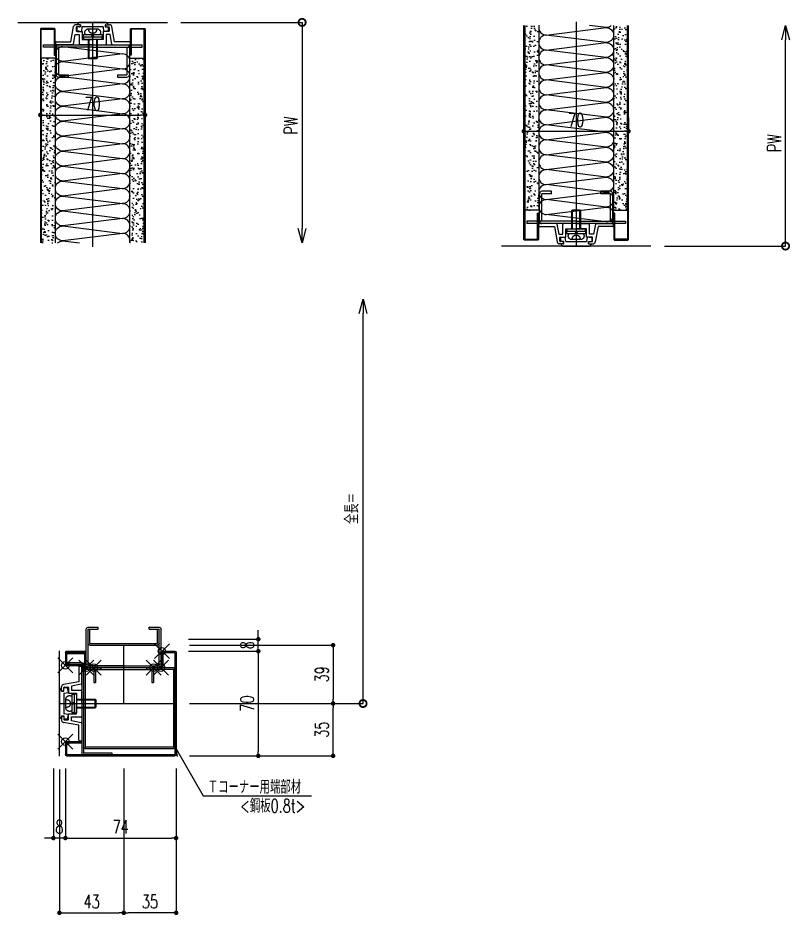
# Model space of a CAD drawing. Extents: x 21 to 47673, y 9 to 26406.
# Drawn here: x 2163 to 2679, y 21468 to 22069 of the extents above; entities that cross this region are included whole.
import ezdxf

# ---------------------------------------------------------------- set-up
doc = ezdxf.new("R2010")
doc.units = 0
doc.header["$LTSCALE"] = 10
doc.header["$PDMODE"] = 35
doc.header["$PDSIZE"] = 5
doc.linetypes.add('HIDDEN', pattern=[9.525, 6.35, -3.175])
for name, color, linetype in [('_P15_製品寸法', 9, 'Continuous'), ('_基準', 1, 'Continuous'), ('_文字', 3, 'Continuous'), ('_製品', 4, 'Continuous'), ('_製品寸法', 9, 'Continuous')]:
    doc.layers.add(name, color=color, linetype=linetype)
doc.styles.add('OKAMURA', font='simplex8.shx', dxfattribs={"width": 0.7, "bigfont": 'BIGFONT.shx'})
doc.dimstyles.new('OKAMURA-003', dxfattribs={"dimscale": 3, "dimtxt": 3, "dimasz": 1, "dimexe": 0, "dimexo": 3, "dimgap": 1, "dimtad": 1, "dimdec": 3, "dimdsep": 46, "dimtxsty": 'OKAMURA', "dimblk1": 'DOT', "dimblk2": 'DOT', "dimsah": 1, "dimcen": 0, "dimclrd": 9, "dimclre": 9, "dimclrt": 3, "dimadec": 0, "dimazin": 0, "dimtfac": 1, "dimtdec": 3, "dimtix": 1, "dimtmove": 2, "dimatfit": 3, "dimldrblk": 'NONE', "dimfxl": 0, "dimtolj": 1, "dimarcsym": 0})
pattern_1 = [(37.5, (-3475.263, 4866.6654), (-0.160003, 4.8941324), [0, -3.8608, 0, -4.318, 0, -4.1275]), (7.5, (-3475.263, 4866.6654), (4.495233, 7.168251), [0, -2.0828, 0, -3.4798, 0, -1.3335]), (327.5, (-3478.387, 4866.6654), (7.9099237, 0.0143718), [0, -1.27, 0, -4.572, 0, -5.969]), (317.5, (-3478.387, 4866.6654), (7.6355645, 2.229293), [0, -0.635, 0, -2.9972, 0, -3.429])]

# ---------------------------------------------------------------- blocks, each defined once
blk = doc.blocks.new('A$C72ED3FC6')
at = {"layer": '_製品'}
for p, q in [((12.8, 12.5), (14.4, 12.5)), ((12.8, 12.5), (12.8, 0)), ((14.4, 12.5), (14.4, 0)), ((16, 12.5), (14.4, 12.5)), ((16, 12.5), (16, 0)), ((0.5, 9.25), (0, 8.75)), ((12.8, 8.75), (0, 8.75)), ((0, 8.75), (0, 3.75)), ((12.8, 9.25), (0.5, 9.25)), ((0.5, 3.25), (0.5, 9.25)), ((14.4, 7.17), (16, 6.25)), ((14.4, 6.25), (16, 5.33)), ((12.8, 3.75), (0, 3.75)), ((0, 3.75), (0.5, 3.25)), ((12.8, 3.25), (0.5, 3.25)), ((14.4, 0), (12.8, 0)), ((14.4, 0), (16, 0))]:
    blk.add_line(p, q, dxfattribs=at)
at = {"layer": '_製品', "linetype": 'HIDDEN', "ltscale": 0.5}
blk.add_line((20, 3.75), (20, 8.75), dxfattribs=at)
for centre, radius, start, end in [((17.54, 9.05), 2.48, 353.07269, 128.21191), ((19.36, 6.46), 2.37, 74.41132, 185.19995), ((19.36, 6.04), 2.37, 174.80017, 285.58872), ((17.54, 3.45), 2.48, 231.78809, 6.92735)]:
    blk.add_arc(centre, radius, start, end, dxfattribs=at)
blk = doc.blocks.new('A$C46606B5D')
at = {"layer": '_製品'}
for p, q in [((0, 17.8), (0.5, 21)), ((0.5, 21), (3, 21)), ((3, 18.75), (3, 21)), ((4.5, 18.75), (3, 18.75)), ((4.5, 18.75), (4.5, 20.5)), ((4.5, 20.5), (5, 20.5)), ((6, 19.5), (5, 20.5)), ((6, 19.5), (6, 1.5)), ((3, 17.5), (0, 17.8)), ((3, 17.5), (3, 3.5)), ((0, 3.2), (3, 3.5)), ((0.5, 0), (0, 3.2)), ((0.5, 0), (3, 0)), ((3, 2.25), (3, 0)), ((4.5, 2.25), (3, 2.25)), ((4.5, 2.25), (4.5, 0.5)), ((4.5, 0.5), (5, 0.5)), ((6, 1.5), (5, 0.5))]:
    blk.add_line(p, q, dxfattribs=at)
blk = doc.blocks.new('A$C79397D4C')
at = {"layer": '_製品'}
for p, q in [((23, 99), (23, 79.2)), ((24, 100), (26, 100)), ((27, 76.6), (27, 99)), ((0, 67.6), (0, 72.6)), ((23, 79.2), (2.5, 75.5)), ((26.2, 75.7), (13, 73.3)), ((13, 73.3), (13, 68)), ((0.6, 67), (2.4, 67)), ((3, 67.6), (3, 71.4)), ((3.6, 72), (8.4, 72)), ((9, 71.4), (9, 64)), ((9, 64), (20, 64)), ((13, 68), (26, 68)), ((20, 64), (20, 50.6)), ((27, 50.6), (27, 67)), ((20, 50.6), (20.6, 50)), ((20, 50.6), (20.6, 50)), ((20, 49.4), (20.6, 50)), ((20, 49.4), (20.6, 50)), ((20, 36), (20, 49.4)), ((27, 50.6), (26.4, 50)), ((27, 50.6), (26.4, 50)), ((27, 49.4), (26.4, 50)), ((27, 49.4), (26.4, 50)), ((27, 49.4), (27, 33)), ((0, 32.4), (0, 27.4)), ((0.6, 33), (2.4, 33)), ((23, 20.8), (2.5, 24.5)), ((3, 32.4), (3, 28.6)), ((3.6, 28), (8.4, 28)), ((9, 36), (20, 36)), ((9, 28.6), (9, 36)), ((13, 26.7), (13, 32)), ((13, 32), (26, 32)), ((26.2, 24.3), (13, 26.7)), ((23, 1), (23, 20.8)), ((27, 23.4), (27, 1)), ((24, 0), (26, 0))]:
    blk.add_line(p, q, dxfattribs=at)
for centre, radius, start, end in [((24, 99), 1, 90, 180), ((26, 99), 1, 0, 90), ((3, 72.6), 3, 100, 180), ((26, 76.6), 1, 280, 0), ((0.6, 67.6), 0.6, 180, 270), ((2.4, 67.6), 0.6, 270, 360), ((3.6, 71.4), 0.6, 90, 180), ((8.4, 71.4), 0.6, 0, 90), ((26, 67), 1, 0, 90), ((0.6, 32.4), 0.6, 90, 180), ((3, 27.4), 3, 180, 260), ((2.4, 32.4), 0.6, 0, 90), ((3.6, 28.6), 0.6, 180, 270), ((8.4, 28.6), 0.6, 270, 0), ((26, 33), 1, 270, 0), ((26, 23.4), 1, 0, 80), ((24, 1), 1, 180, 270), ((26, 1), 1, 270, 0)]:
    blk.add_arc(centre, radius, start, end, dxfattribs=at)
blk = doc.blocks.new('P15L用部材')
at = {"layer": '_製品', "color": 0, "linetype": 'ByBlock'}
for p, q in [((-35, 38.2), (-35, 25.5)), ((-34.2, 39), (-26.3, 39)), ((-34.2, 38.2), (-26.3, 38.2)), ((-34.2, 38.2), (-34.2, 25.5)), ((-33.4, 38.2), (-33.4, 26.3)), ((-27.5, 38.2), (-27.5, 28)), ((-27.5, 38.2), (-26.3, 38.2)), ((-26.3, 38.2), (-26.3, 28)), ((-26.3, 38.2), (-26.3, 28)), ((-25.5, 38.2), (-25.5, 28)), ((25.5, 38.2), (25.5, 28)), ((26.3, 39), (34.2, 39)), ((26.3, 38.2), (34.2, 38.2)), ((26.3, 38.2), (26.3, 28)), ((34.2, 38.2), (34.2, -34.2)), ((35, 38.2), (35, -34.2)), ((-25.2, 25), (-49.8, 25)), ((-35, 25.5), (-34.2, 25.5)), ((-33.4, 26.3), (-24, 26.3)), ((-33.4, 25.5), (-24, 25.5)), ((-26.3, 28), (33, 28)), ((-26.3, 28), (-25.5, 28)), ((-26.3, 26.8), (33, 26.8)), ((-24, 25.5), (-24, 26.3)), ((-24, 25.8), (-24, 15.2)), ((-23, 26.8), (29, 26.8)), ((-23, 25.8), (29, 25.8)), ((-23, 25.8), (-23, 22.7)), ((25.5, 28), (26.3, 28)), ((29, 25.8), (29, -33.2)), ((30, 25.8), (30, -33.2)), ((33, 26.8), (33, 8)), ((34.2, 26.8), (34.2, 8)), ((-51, 23.8), (-51, 17)), ((-49.8, 23.8), (-49.8, 17)), ((-25.2, 23.8), (-49.8, 23.8)), ((-40.2, 22.6), (-49.8, 22.6)), ((-40.2, 22.6), (-40.2, -22.6)), ((-39, 22.6), (-39, -22.6)), ((-25.2, 0), (-25.2, 23.8)), ((-24, 0), (-24, 23.8)), ((-24, 22.7), (-23, 22.7)), ((-24, 18.8), (-24, -18.8)), ((-22.8, 20), (-22.8, -18.8)), ((-22.8, 20), (-14, 20)), ((-22.8, 18.8), (-14, 18.8)), ((-14, 20), (-14, 18.8)), ((-49.8, 17), (-51, 17)), ((33, 8), (34.2, 8)), ((-25.2, 0), (-25.2, -23.8)), ((-24, 0), (-24, -23.8)), ((-51, -17), (-51, -23.8)), ((-49.8, -17), (-51, -17)), ((-49.8, -17), (-49.8, -23.8)), ((-24, -15.2), (-24, -33.2)), ((-40.2, -22.6), (-49.8, -22.6)), ((-25.2, -23.8), (-49.8, -23.8)), ((-24, -22.7), (-23, -22.7)), ((-23, -22.7), (-23, -33.2)), ((-22.8, -18.8), (-14, -18.8)), ((-22.8, -20), (-14, -20)), ((-14, -18.8), (-14, -20)), ((-25.2, -25), (-49.8, -25)), ((-35, -26.3), (-35, -34.2)), ((-24, -25.5), (-34.2, -25.5)), ((-34.2, -26.3), (-34.2, -34.2)), ((-24, -26.3), (-34.2, -26.3)), ((-24, -25.5), (-24, -26.3)), ((-34.2, -34.2), (34.2, -34.2)), ((-34.2, -35), (34.2, -35)), ((-23, -33.2), (29, -33.2)), ((-23, -34.2), (29, -34.2))]:
    blk.add_line(p, q, dxfattribs=at)
at = {"layer": '_製品', "color": 0, "linetype": 'HIDDEN'}
for p, q in [((-23, 22.7), (-23, 15.2)), ((-24, 15.2), (-23, 15.2)), ((-24, -15.2), (-23, -15.2)), ((-23, -15.2), (-23, -22.7))]:
    blk.add_line(p, q, dxfattribs=at)
at = {"layer": '_製品', "color": 0, "linetype": 'ByBlock'}
for centre, radius, start, end in [((-34.2, 38.2), 0.8, 90, 180), ((-26.3, 38.2), 0.8, 0, 90), ((26.3, 38.2), 0.8, 90, 180), ((34.2, 38.2), 0.8, 0, 90), ((-49.8, 23.8), 1.2, 90, 180), ((-33.4, 26.3), 0.8, 180, 270), ((-26.3, 28), 1.2, 180, 270), ((-25.2, 23.8), 1.2, 0, 90), ((-23, 25.8), 1, 90, 180), ((29, 25.8), 1, 0, 90), ((33, 26.8), 1.2, 0, 90), ((-40.2, 22.6), 1.2, 360, 90), ((-22.8, 18.8), 1.2, 90, 180), ((-49.8, -23.8), 1.2, 180, 270), ((-40.2, -22.6), 1.2, 270, 0), ((-25.2, -23.8), 1.2, 270, 0), ((-22.8, -18.8), 1.2, 180, 270), ((-34.2, -26.3), 0.8, 90, 180), ((-34.2, -34.2), 0.8, 180, 270), ((-23, -33.2), 1, 180, 270), ((29, -33.2), 1, 270, 0), ((34.2, -34.2), 0.8, 270, 0)]:
    blk.add_arc(centre, radius, start, end, dxfattribs=at)
for p in [(-25.5, 39), (25.5, 39), (-24, 25), (-24, 20), (-24, -20), (-35, -25.5), (-24, -25)]:
    blk.add_point(p, dxfattribs=at)
blk = doc.blocks.new('P15_BASE_SS_BLK70_L_OTHER_LINE')
at = {"layer": '_製品', "xscale": -1, "rotation": 90}
blk.add_blockref('P15L用部材', (0, 0), dxfattribs=at)
at = {"layer": '_製品', "xscale": 0.5, "yscale": 0.5, "zscale": 0.5}
blk.add_blockref('A$C79397D4C', (-41.5, -25), dxfattribs=at)
at = {"layer": '_製品', "xscale": -1}
for name, p in [('A$C46606B5D', (-37, -10.5)), ('A$C72ED3FC6', (-18.7, -6.25))]:
    blk.add_blockref(name, p, dxfattribs=at)
blk = doc.blocks.new('_DOT')
at = {"color": 0, "linetype": 'ByBlock'}
blk.add_line((-0.5, 0), (-1, 0), dxfattribs=at)
at = {"color": 0, "linetype": 'ByBlock', "const_width": 0.5}
blk.add_lwpolyline([(-0.25, 0, 1), (0.25, 0, 1)], format="xyb", close=True, dxfattribs=at)
blk = doc.blocks.new('*D1917')
at = {"layer": '_製品寸法', "color": 9, "lineweight": -2, "transparency": 16777216}
for p, q in [((44, 39), (140, 39)), ((140, 36), (140, 3)), ((44, 0), (140, 0))]:
    blk.add_line(p, q, dxfattribs=at)
at = {"layer": 'Defpoints', "color": 0, "transparency": 16777216}
for p in [(35, 39), (35, 0), (140, 0)]:
    blk.add_point(p, dxfattribs=at)
at = {"layer": '_製品寸法', "color": 9, "lineweight": -2, "transparency": 16777216, "xscale": 3, "yscale": 3, "zscale": 3}
for p, rotation in [((140, 39), 90), ((140, 0), 270)]:
    blk.add_blockref('_DOT', p, dxfattribs=dict(at, rotation=rotation))
at = {"layer": '_製品寸法', "color": 3, "transparency": 16777216, "insert": (132.5, 19.5), "char_height": 9, "attachment_point": 5, "rotation": 90, "style": 'OKAMURA'}
blk.add_mtext('\\A1;39', dxfattribs=at)
blk = doc.blocks.new('_None')
blk = doc.blocks.new('*D1918')
at = {"layer": '_製品寸法', "color": 9, "lineweight": -2, "transparency": 16777216}
for p, q in [((-43, -44.2), (-43, -140)), ((0, -43.4), (0, -140)), ((-40, -140), (-3, -140))]:
    blk.add_line(p, q, dxfattribs=at)
at = {"layer": 'Defpoints', "color": 0, "transparency": 16777216}
for p in [(-43, -35.2), (0, -34.4), (0, -140)]:
    blk.add_point(p, dxfattribs=at)
at = {"layer": '_製品寸法', "color": 9, "lineweight": -2, "transparency": 16777216, "xscale": 3, "yscale": 3, "zscale": 3, "rotation": 180}
blk.add_blockref('_DOT', (-43, -140), dxfattribs=at)
at = {"layer": '_製品寸法', "color": 9, "lineweight": -2, "transparency": 16777216, "xscale": 3, "yscale": 3, "zscale": 3}
blk.add_blockref('_DOT', (0, -140), dxfattribs=at)
at = {"layer": '_製品寸法', "color": 3, "transparency": 16777216, "insert": (-21.5, -132.5), "char_height": 9, "attachment_point": 5, "style": 'OKAMURA'}
blk.add_mtext('\\A1;43', dxfattribs=at)
blk = doc.blocks.new('*D1919')
at = {"layer": '_製品寸法', "color": 9, "lineweight": -2, "transparency": 16777216}
for p, q in [((-39, -43.4), (-39, -90)), ((35, -43.4), (35, -90)), ((-36, -90), (32, -90))]:
    blk.add_line(p, q, dxfattribs=at)
at = {"layer": 'Defpoints', "color": 0, "transparency": 16777216}
for p in [(-39, -34.4), (35, -34.4), (35, -90)]:
    blk.add_point(p, dxfattribs=at)
at = {"layer": '_製品寸法', "color": 9, "lineweight": -2, "transparency": 16777216, "xscale": 3, "yscale": 3, "zscale": 3, "rotation": 180}
blk.add_blockref('_DOT', (-39, -90), dxfattribs=at)
at = {"layer": '_製品寸法', "color": 9, "lineweight": -2, "transparency": 16777216, "xscale": 3, "yscale": 3, "zscale": 3}
blk.add_blockref('_DOT', (35, -90), dxfattribs=at)
at = {"layer": '_製品寸法', "color": 3, "transparency": 16777216, "insert": (-2, -82.5), "char_height": 9, "attachment_point": 5, "style": 'OKAMURA'}
blk.add_mtext('\\A1;74', dxfattribs=at)
blk = doc.blocks.new('*D1920')
at = {"layer": '_製品寸法', "color": 9, "lineweight": -2, "transparency": 16777216}
for p, q in [((0, -43.4), (0, -140)), ((35, -43.4), (35, -140)), ((32, -140), (3, -140))]:
    blk.add_line(p, q, dxfattribs=at)
at = {"layer": 'Defpoints', "color": 0, "transparency": 16777216}
for p in [(0, -34.4), (35, -34.4), (0, -140)]:
    blk.add_point(p, dxfattribs=at)
at = {"layer": '_製品寸法', "color": 9, "lineweight": -2, "transparency": 16777216, "xscale": 3, "yscale": 3, "zscale": 3, "rotation": 180}
blk.add_blockref('_DOT', (0, -140), dxfattribs=at)
at = {"layer": '_製品寸法', "color": 9, "lineweight": -2, "transparency": 16777216, "xscale": 3, "yscale": 3, "zscale": 3}
blk.add_blockref('_DOT', (35, -140), dxfattribs=at)
at = {"layer": '_製品寸法', "color": 3, "transparency": 16777216, "insert": (17.5, -132.5), "char_height": 9, "attachment_point": 5, "style": 'OKAMURA'}
blk.add_mtext('\\A1;35', dxfattribs=at)
blk = doc.blocks.new('*D1921')
at = {"layer": '_製品寸法', "color": 9, "lineweight": -2, "transparency": 16777216}
for p, q in [((44, 0), (140, 0)), ((140, -32), (140, -3)), ((44, -35), (140, -35))]:
    blk.add_line(p, q, dxfattribs=at)
at = {"layer": 'Defpoints', "color": 0, "transparency": 16777216}
for p in [(35, 0), (140, 0), (35, -35)]:
    blk.add_point(p, dxfattribs=at)
at = {"layer": '_製品寸法', "color": 9, "lineweight": -2, "transparency": 16777216, "xscale": 3, "yscale": 3, "zscale": 3}
for p, rotation in [((140, 0), 90), ((140, -35), 270)]:
    blk.add_blockref('_DOT', p, dxfattribs=dict(at, rotation=rotation))
at = {"layer": '_製品寸法', "color": 3, "transparency": 16777216, "insert": (132.5, -17.5), "char_height": 9, "attachment_point": 5, "rotation": 90, "style": 'OKAMURA'}
blk.add_mtext('\\A1;35', dxfattribs=at)
blk = doc.blocks.new('*D1922')
at = {"layer": '_製品寸法', "color": 9, "lineweight": -2, "transparency": 16777216}
for p, q in [((44, 35), (90, 35)), ((90, 32), (90, -32)), ((44, -35), (90, -35))]:
    blk.add_line(p, q, dxfattribs=at)
at = {"layer": 'Defpoints', "color": 0, "transparency": 16777216}
for p in [(35, 35), (35, -35), (90, -35)]:
    blk.add_point(p, dxfattribs=at)
at = {"layer": '_製品寸法', "color": 9, "lineweight": -2, "transparency": 16777216, "xscale": 3, "yscale": 3, "zscale": 3}
for p, rotation in [((90, 35), 90), ((90, -35), 270)]:
    blk.add_blockref('_DOT', p, dxfattribs=dict(at, rotation=rotation))
at = {"layer": '_製品寸法', "color": 3, "transparency": 16777216, "insert": (82.5, 0), "char_height": 9, "attachment_point": 5, "rotation": 90, "style": 'OKAMURA'}
blk.add_mtext('\\A1;70', dxfattribs=at)
blk = doc.blocks.new('*D1923')
at = {"layer": '_P15_製品寸法', "color": 9, "lineweight": -2, "transparency": 16777216}
for p, q in [((-47, -43.4), (-47, -90)), ((-39, -43.4), (-39, -90)), ((-50, -90), (-53, -90)), ((-39, -90), (-47, -90)), ((-36, -90), (-33, -90))]:
    blk.add_line(p, q, dxfattribs=at)
at = {"layer": 'Defpoints', "color": 0, "transparency": 16777216}
for p in [(-47, -34.4), (-39, -34.4), (-47, -90)]:
    blk.add_point(p, dxfattribs=at)
at = {"layer": '_P15_製品寸法', "color": 9, "lineweight": -2, "transparency": 16777216, "xscale": 3, "yscale": 3, "zscale": 3}
blk.add_blockref('_DOT', (-47, -90), dxfattribs=at)
at = {"layer": '_P15_製品寸法', "color": 9, "lineweight": -2, "transparency": 16777216, "xscale": 3, "yscale": 3, "zscale": 3, "rotation": 180}
blk.add_blockref('_DOT', (-39, -90), dxfattribs=at)
at = {"layer": '_P15_製品寸法', "color": 3, "transparency": 16777216, "insert": (-43, -82.5), "char_height": 9, "attachment_point": 5, "style": 'OKAMURA'}
blk.add_mtext('\\A1;8', dxfattribs=at)
blk = doc.blocks.new('*D1924')
at = {"layer": '_P15_製品寸法', "color": 9, "lineweight": -2, "transparency": 16777216}
for p, q in [((90, 46), (90, 49)), ((43.4, 43), (90, 43)), ((90, 35), (90, 43)), ((43.4, 35), (90, 35)), ((90, 32), (90, 29))]:
    blk.add_line(p, q, dxfattribs=at)
at = {"layer": 'Defpoints', "color": 0, "transparency": 16777216}
for p in [(34.4, 43), (90, 43), (34.4, 35)]:
    blk.add_point(p, dxfattribs=at)
at = {"layer": '_P15_製品寸法', "color": 9, "lineweight": -2, "transparency": 16777216, "xscale": 3, "yscale": 3, "zscale": 3}
for p, rotation in [((90, 43), 270), ((90, 35), 90)]:
    blk.add_blockref('_DOT', p, dxfattribs=dict(at, rotation=rotation))
at = {"layer": '_P15_製品寸法', "color": 3, "transparency": 16777216, "insert": (82.5, 39), "char_height": 9, "attachment_point": 5, "rotation": 90, "style": 'OKAMURA'}
blk.add_mtext('\\A1;8', dxfattribs=at)
blk = doc.blocks.new('_DotSmall')
at = {"color": 0, "const_width": 0.5}
blk.add_lwpolyline([(-0.0625, 0, 1), (0.0625, 0, 1)], format="xyb", close=True, dxfattribs=at)
blk = doc.blocks.new('_Open30')
at = {"color": 0, "linetype": 'ByBlock', "lineweight": -2}
for p, q in [((-1, 0.268), (0, 0)), ((0, 0), (-1, -0.268)), ((0, 0), (-1, 0))]:
    blk.add_line(p, q, dxfattribs=at)
blk = doc.blocks.new('*D1925')
at = {"layer": '_製品寸法', "color": 9, "lineweight": -2, "transparency": 16777216}
for p, q in [((160, 0), (160, 260.88)), ((44, 0), (160, 0))]:
    blk.add_line(p, q, dxfattribs=at)
at = {"layer": 'Defpoints', "color": 0, "transparency": 16777216}
for p in [(44.27, 270.48), (160, 270.48), (35, 0)]:
    blk.add_point(p, dxfattribs=at)
at = {"layer": '_製品寸法', "color": 9, "lineweight": -2, "transparency": 16777216, "xscale": 9.600000000000001, "yscale": 9.600000000000001, "zscale": 9.600000000000001}
for name, p, rotation in [('_Open30', (160, 270.48), 90), ('_DotSmall', (160, 0), 270)]:
    blk.add_blockref(name, p, dxfattribs=dict(at, rotation=rotation))
at = {"layer": '_製品寸法', "color": 3, "transparency": 16777216, "insert": (152.5, 130.44), "char_height": 9, "attachment_point": 5, "rotation": 90, "style": 'OKAMURA'}
blk.add_mtext('\\A1;全長＝', dxfattribs=at)
blk = doc.blocks.new('A$C098A5279')
at = {"layer": '_製品'}
for p, q in [((0, 0), (0, 66)), ((1.6, 66), (0, 66)), ((1.6, 33), (1.6, 66)), ((1.6, 57.5), (20, 57.5)), ((1.6, 55.9), (20, 55.9)), ((20, 49.5), (20, 55.9)), ((21.6, 49.5), (21.6, 55.9)), ((20, 49.5), (21.6, 49.5)), ((1.6, 33), (1.6, 0)), ((20, 16.5), (21.6, 16.5)), ((20, 10.1), (20, 16.5)), ((21.6, 10.1), (21.6, 16.5)), ((1.6, 10.1), (20, 10.1)), ((1.6, 8.5), (20, 8.5)), ((1.6, 0), (0, 0))]:
    blk.add_line(p, q, dxfattribs=at)
for centre, start, end in [((1.6, 55.9), 90.001, 180), ((20, 55.9), 0, 90), ((1.6, 10.1), 179.999, 270), ((20, 10.1), 270, 0)]:
    blk.add_arc(centre, 1.6, start, end, dxfattribs=at)
blk = doc.blocks.new('P15UG_BASE00')
at = {"xscale": -1}
blk.add_blockref('A$C098A5279', (-15, -33), dxfattribs=at)
at = {"xscale": -0.5, "yscale": 0.5, "zscale": 0.5}
blk.add_blockref('A$C79397D4C', (-1.5, -25), dxfattribs=at)
at = {"layer": '_製品'}
for name, p in [('A$C72ED3FC6', (-24.3, -6.25)), ('A$C46606B5D', (-6, -10.5))]:
    blk.add_blockref(name, p, dxfattribs=at)
blk = doc.blocks.new('BASE_P15NEUG')
at = {"layer": '_製品'}
h = blk.add_hatch(dxfattribs=at)
h.set_pattern_fill('AR-SAND', color=256, scale=0.1, style=0)
h.set_pattern_definition(pattern_1)
edge = h.paths.add_edge_path()
edge.add_line((-147.5, 24.9), (-24, 24.9))
edge.add_line((-24, 24.9), (-24, 34.4))
edge.add_line((-24, 34.4), (-147.5, 34.4))
h = blk.add_hatch(dxfattribs=at)
h.set_pattern_fill('AR-SAND', color=256, scale=0.1, style=0)
h.set_pattern_definition(pattern_1)
edge = h.paths.add_edge_path()
edge.add_line((-147.5, -24.9), (-24, -24.9))
edge.add_line((-24, -24.9), (-24, -34.4))
edge.add_line((-24, -34.4), (-147.5, -34.4))
for points in [[(-147.5, 34.4), (-4.6, 34.4), (-4.6, 25.8), (-22, 25.8), (-22, 25.2), (-4.6, 25.2, 0.414214), (-4, 25.8), (-4, 34.4, 0.414214), (-4.6, 35), (-147.5, 35)], [(-147.5, 24.8, -0.071068), (-146.1, 25), (-146.1, 25, -0.414214), (-141.1, 20), (-141.1, 20), (-146.1, -20), (-146.1, -20, 0.414214), (-141.1, -25), (-141.1, -25, 0.414214), (-136.1, -20), (-136.1, -20), (-141.1, 20)], [(-141.1, 20), (-141.1, 20, -0.414214), (-136.1, 25), (-136.1, 25, -0.414214), (-131.1, 20), (-131.1, 20), (-136.1, -20), (-136.1, -20, 0.414214), (-131.1, -25), (-131.1, -25, 0.414214), (-126.1, -20), (-126.1, -20), (-131.1, 20)], [(-131.1, 20), (-131.1, 20, -0.414214), (-126.1, 25), (-126.1, 25, -0.414214), (-121.1, 20), (-121.1, 20), (-126.1, -20), (-126.1, -20, 0.414214), (-121.1, -25), (-121.1, -25, 0.414214), (-116.1, -20), (-116.1, -20), (-121.1, 20)], [(-121.1, 20), (-121.1, 20, -0.414214), (-116.1, 25), (-116.1, 25, -0.414214), (-111.1, 20), (-111.1, 20), (-116.1, -20), (-116.1, -20, 0.414214), (-111.1, -25), (-111.1, -25, 0.414214), (-106.1, -20), (-106.1, -20), (-111.1, 20)], [(-111.1, 20), (-111.1, 20, -0.414214), (-106.1, 25), (-106.1, 25, -0.414214), (-101.1, 20), (-101.1, 20), (-106.1, -20), (-106.1, -20, 0.414214), (-101.1, -25), (-101.1, -25, 0.414214), (-96.1, -20), (-96.1, -20), (-101.1, 20)], [(-101.1, 20), (-101.1, 20, -0.414214), (-96.1, 25), (-96.1, 25, -0.414214), (-91.1, 20), (-91.1, 20), (-96.1, -20), (-96.1, -20, 0.414214), (-91.1, -25), (-91.1, -25, 0.414214), (-86.1, -20), (-86.1, -20), (-91.1, 20)], [(-91.1, 20), (-91.1, 20, -0.414214), (-86.1, 25), (-86.1, 25, -0.414214), (-81.1, 20), (-81.1, 20), (-86.1, -20), (-86.1, -20, 0.414214), (-81.1, -25), (-81.1, -25, 0.414214), (-76.1, -20), (-76.1, -20), (-81.1, 20)], [(-81.1, 20), (-81.1, 20, -0.414214), (-76.1, 25), (-76.1, 25, -0.414214), (-71.1, 20), (-71.1, 20), (-76.1, -20), (-76.1, -20, 0.414214), (-71.1, -25), (-71.1, -25, 0.414214), (-66.1, -20), (-66.1, -20), (-71.1, 20)], [(-71.1, 20), (-71.1, 20, -0.414214), (-66.1, 25), (-66.1, 25, -0.414214), (-61.1, 20), (-61.1, 20), (-66.1, -20), (-66.1, -20, 0.414214), (-61.1, -25), (-61.1, -25, 0.414214), (-56.1, -20), (-56.1, -20), (-61.1, 20)], [(-61.1, 20), (-61.1, 20, -0.414214), (-56.1, 25), (-56.1, 25, -0.414214), (-51.1, 20), (-51.1, 20), (-56.1, -20), (-56.1, -20, 0.414214), (-51.1, -25), (-51.1, -25, 0.414214), (-46.1, -20), (-46.1, -20), (-51.1, 20)], [(-51.1, 20), (-51.1, 20, -0.414214), (-46.1, 25), (-46.1, 25, -0.414214), (-41.1, 20), (-41.1, 20), (-46.1, -20), (-46.1, -20, 0.414214), (-41.1, -25), (-41.1, -25, 0.414214), (-36.1, -20), (-36.1, -20), (-41.1, 20)], [(-41.1, 20), (-41.1, 20, -0.414214), (-36.1, 25), (-36.1, 25, -0.414214), (-31.1, 20), (-31.1, 20), (-36.1, -20), (-36.1, -20, 0.414214), (-31.1, -25), (-31.1, -25, 0.414214), (-26.1, -20), (-26.1, -20), (-31.1, 20)], [(-31.1, 20), (-31.1, 20, -0.414214), (-26.1, 25), (-26.1, 25, -0.414214), (-21.1, 20), (-21.1, 20), (-26.1, -20), (-26.1, -20, 0.414214), (-21.1, -25), (-21.1, -25, 0.414214), (-16.1, -20), (-16.1, -20), (-21.1, 20)], [(-147.5, -23.47, 0.194134), (-146.1, -20), (-146.1, -20), (-147.5, -8.8)], [(-147.5, -34.4), (-4.6, -34.4), (-4.6, -25.8), (-22, -25.8), (-22, -25.2), (-4.6, -25.2, -0.414214), (-4, -25.8), (-4, -34.4, -0.414214), (-4.6, -35), (-147.5, -35)]]:
    blk.add_lwpolyline(points, format="xyb", dxfattribs=at)
for points in [[(-147.5, 24.9), (-24, 24.9), (-24, 34.4), (-147.5, 34.4)], [(-147.5, -24.9), (-24, -24.9), (-24, -34.4), (-147.5, -34.4)]]:
    blk.add_lwpolyline(points, dxfattribs=at)
blk.add_blockref('P15UG_BASE00', (0, 0), dxfattribs=at)
blk = doc.blocks.new('*D968')
at = {"layer": '_製品寸法', "color": 9, "lineweight": -2, "transparency": 16777216}
for p, q in [((140, 39), (140, 176.9)), ((59, 39), (140, 39))]:
    blk.add_line(p, q, dxfattribs=at)
at = {"layer": 'Defpoints', "color": 0, "transparency": 16777216}
for p in [(35, 186.5), (140, 186.5), (50, 39)]:
    blk.add_point(p, dxfattribs=at)
at = {"layer": '_製品寸法', "color": 9, "lineweight": -2, "transparency": 16777216, "xscale": 9.600000000000001, "yscale": 9.600000000000001, "zscale": 9.600000000000001}
for name, p, rotation in [('_Open30', (140, 186.5), 90), ('_DotSmall', (140, 39), 270)]:
    blk.add_blockref(name, p, dxfattribs=dict(at, rotation=rotation))
at = {"layer": '_製品寸法', "color": 3, "transparency": 16777216, "insert": (132.5, 107.95), "char_height": 9, "attachment_point": 5, "rotation": 90, "style": 'OKAMURA'}
blk.add_mtext('\\A1;PW', dxfattribs=at)
blk = doc.blocks.new('*D969')
at = {"layer": '_製品寸法', "color": 9, "lineweight": -2, "transparency": 16777216}
for p, q in [((-35, 124.82), (-35, 115.82)), ((35, 124.82), (35, 115.82)), ((-32, 115.82), (32, 115.82))]:
    blk.add_line(p, q, dxfattribs=at)
at = {"layer": 'Defpoints', "color": 0, "transparency": 16777216}
for p in [(-35, 115.82), (35, 115.82), (35, 115.82)]:
    blk.add_point(p, dxfattribs=at)
at = {"layer": '_製品寸法', "color": 9, "lineweight": -2, "transparency": 16777216, "xscale": 3, "yscale": 3, "zscale": 3, "rotation": 180}
blk.add_blockref('_DOT', (-35, 115.82), dxfattribs=at)
at = {"layer": '_製品寸法', "color": 9, "lineweight": -2, "transparency": 16777216, "xscale": 3, "yscale": 3, "zscale": 3}
blk.add_blockref('_DOT', (35, 115.82), dxfattribs=at)
at = {"layer": '_製品寸法', "color": 3, "transparency": 16777216, "insert": (0, 123.32), "char_height": 9, "attachment_point": 5, "style": 'OKAMURA'}
blk.add_mtext('\\A1;70', dxfattribs=at)
blk = doc.blocks.new('*D964')
at = {"layer": '_製品寸法', "color": 9, "lineweight": -2, "transparency": 16777216}
for p, q in [((59, -39), (140, -39)), ((140, -39), (140, -176.9))]:
    blk.add_line(p, q, dxfattribs=at)
at = {"layer": 'Defpoints', "color": 0, "transparency": 16777216}
for p in [(50, -39), (35, -186.5), (140, -186.5)]:
    blk.add_point(p, dxfattribs=at)
at = {"layer": '_製品寸法', "color": 9, "lineweight": -2, "transparency": 16777216, "xscale": 9.600000000000001, "yscale": 9.600000000000001, "zscale": 9.600000000000001}
for name, p, rotation in [('_DotSmall', (140, -39), 90), ('_Open30', (140, -186.5), 270)]:
    blk.add_blockref(name, p, dxfattribs=dict(at, rotation=rotation))
at = {"layer": '_製品寸法', "color": 3, "transparency": 16777216, "insert": (132.5, -107.95), "char_height": 9, "attachment_point": 5, "rotation": 90, "style": 'OKAMURA'}
blk.add_mtext('\\A1;PW', dxfattribs=at)
blk = doc.blocks.new('*D963')
at = {"layer": '_製品寸法', "color": 9, "lineweight": -2, "transparency": 16777216}
for p, q in [((-35, -91.92), (-35, -100.92)), ((35, -91.92), (35, -100.92)), ((-32, -100.92), (32, -100.92))]:
    blk.add_line(p, q, dxfattribs=at)
at = {"layer": 'Defpoints', "color": 0, "transparency": 16777216}
for p in [(-35, -100.92), (35, -100.92), (35, -100.92)]:
    blk.add_point(p, dxfattribs=at)
at = {"layer": '_製品寸法', "color": 9, "lineweight": -2, "transparency": 16777216, "xscale": 3, "yscale": 3, "zscale": 3, "rotation": 180}
blk.add_blockref('_DOT', (-35, -100.92), dxfattribs=at)
at = {"layer": '_製品寸法', "color": 9, "lineweight": -2, "transparency": 16777216, "xscale": 3, "yscale": 3, "zscale": 3}
blk.add_blockref('_DOT', (35, -100.92), dxfattribs=at)
at = {"layer": '_製品寸法', "color": 3, "transparency": 16777216, "insert": (0, -93.42), "char_height": 9, "attachment_point": 5, "style": 'OKAMURA'}
blk.add_mtext('\\A1;70', dxfattribs=at)
blk = doc.blocks.new('*U1916')
at = {"layer": '_基準'}
for p, q in [((0, 0), (0, 39)), ((-43, -35.1954), (-43, 35.1955)), ((-43, 0), (35, 0))]:
    blk.add_line(p, q, dxfattribs=at)
at = {"layer": '_文字', "color": 9}
blk.add_lwpolyline([(35.924, -35.5269), (35, -30.2869), (53.1181, -61.831), (125.5183, -61.831)], dxfattribs=at)
at = {"layer": '_製品寸法'}
blk.add_blockref('P15_BASE_SS_BLK70_L_OTHER_LINE', (0, 0), dxfattribs=at)
at = {"layer": '_文字', "style": 'OKAMURA', "width": 0.7}
for s, p in [('Ｔコーナー用端部材', (56.213, -60.3158)), ('<鋼板0.8t>', (77.873, -72.9441))]:
    blk.add_text(s, height=9, dxfattribs=at).set_placement(p)
at = {"layer": '_P15_製品寸法'}
dim = blk.add_linear_dim(base=(90, 43), p1=(34.4, 35), p2=(34.4, 43), angle=270, dimstyle='OKAMURA-003', dxfattribs=at)
dim.commit()
dim.dimension.update_dxf_attribs({"geometry": '*D1924', "text_midpoint": (82.5, 39)})
dim = blk.add_linear_dim(base=(-47, -90), p1=(-39, -34.4), p2=(-47, -34.4), dimstyle='OKAMURA-003', dxfattribs=at)
dim.commit()
dim.dimension.update_dxf_attribs({"geometry": '*D1923', "text_midpoint": (-43, -82.5)})
at = {"layer": '_製品寸法'}
dim = blk.add_linear_dim(base=(160, 270.4828), p1=(35, 0), p2=(44.2712, 270.4828), angle=90, text='全長＝', dimstyle='OKAMURA-003', override={"dimasz": 3.2, "dimblk1": 'DotSmall', "dimblk2": 'Open30', "dimse2": 1}, dxfattribs=at)
dim.commit()
dim.dimension.update_dxf_attribs({"geometry": '*D1925', "text_midpoint": (152.5, 130.4414)})
for base, p1, p2, angle, picture, middle in [((140, 0), (35, 39), (35, 0), 270, '*D1917', (132.5, 19.5)), ((90, -35), (35, 35), (35, -35), 90, '*D1922', (82.5, 0)), ((140, 0), (35, -35), (35, 0), 90, '*D1921', (132.5, -17.5)), ((0, -140), (35, -34.4), (0, -34.4), 180, '*D1920', (17.5, -132.5))]:
    dim = blk.add_linear_dim(base=base, p1=p1, p2=p2, angle=angle, dimstyle='OKAMURA-003', dxfattribs=at)
    dim.commit()
    dim.dimension.update_dxf_attribs({"geometry": picture, "text_midpoint": middle})
for base, p1, p2, picture, middle in [((0, -140), (-43, -35.1954), (0, -34.4), '*D1918', (-21.5, -132.5)), ((35, -90), (-39, -34.4), (35, -34.4), '*D1919', (-2, -82.5))]:
    dim = blk.add_linear_dim(base=base, p1=p1, p2=p2, dimstyle='OKAMURA-003', dxfattribs=at)
    dim.commit()
    dim.dimension.update_dxf_attribs({"geometry": picture, "text_midpoint": middle})
blk = doc.blocks.new('*U967')
at = {"layer": '_基準'}
for p, q in [((0, 189), (0, 39)), ((50, 39), (-50, 39))]:
    blk.add_line(p, q, dxfattribs=at)
at = {"xscale": -1, "zscale": 0.03937007874015748, "rotation": 90}
blk.add_blockref('BASE_P15NEUG', (0, 39), dxfattribs=at)
at = {"layer": '_製品寸法'}
dim = blk.add_linear_dim(base=(140, 186.5), p1=(50, 39), p2=(35, 186.5), angle=90, text='PW', dimstyle='OKAMURA-003', override={"dimasz": 3.2, "dimblk1": 'DotSmall', "dimblk2": 'Open30', "dimse2": 1}, dxfattribs=at)
dim.commit()
dim.dimension.update_dxf_attribs({"geometry": '*D968', "text_midpoint": (132.5, 107.95)})
dim = blk.add_linear_dim(base=(35, 115.8163), p1=(-35, 115.8163), p2=(35, 115.8163), angle=180, dimstyle='OKAMURA-003', dxfattribs=at)
dim.commit()
dim.dimension.update_dxf_attribs({"geometry": '*D969', "text_midpoint": (0, 123.3163)})
blk = doc.blocks.new('*U962')
at = {"layer": '_基準'}
for p, q in [((-50, -39), (50, -39)), ((0, -189), (0, -39))]:
    blk.add_line(p, q, dxfattribs=at)
at = {"xscale": -1, "zscale": 0.03937007874015748, "rotation": 270}
blk.add_blockref('BASE_P15NEUG', (0, -39), dxfattribs=at)
at = {"layer": '_製品寸法'}
dim = blk.add_linear_dim(base=(140, -186.5), p1=(50, -39), p2=(35, -186.5), angle=270, text='PW', dimstyle='OKAMURA-003', override={"dimasz": 3.2, "dimblk1": 'DotSmall', "dimblk2": 'Open30', "dimse2": 1}, dxfattribs=at)
dim.commit()
dim.dimension.update_dxf_attribs({"geometry": '*D964', "text_midpoint": (132.5, -107.95)})
dim = blk.add_linear_dim(base=(35, -100.9237), p1=(-35, -100.9237), p2=(35, -100.9237), angle=180, dimstyle='OKAMURA-003', dxfattribs=at)
dim.commit()
dim.dimension.update_dxf_attribs({"geometry": '*D963', "text_midpoint": (0, -93.4237)})

msp = doc.modelspace()

# ---------------------------------------------------------------- block references
for name, p in [('*U962', (2212.7458, 22104.5004)), ('*U967', (2535.9933, 21876.9297)), ('*U1916', (2233.4668, 21609.9641))]:
    msp.add_blockref(name, p)

doc.saveas('drawing.dxf')
